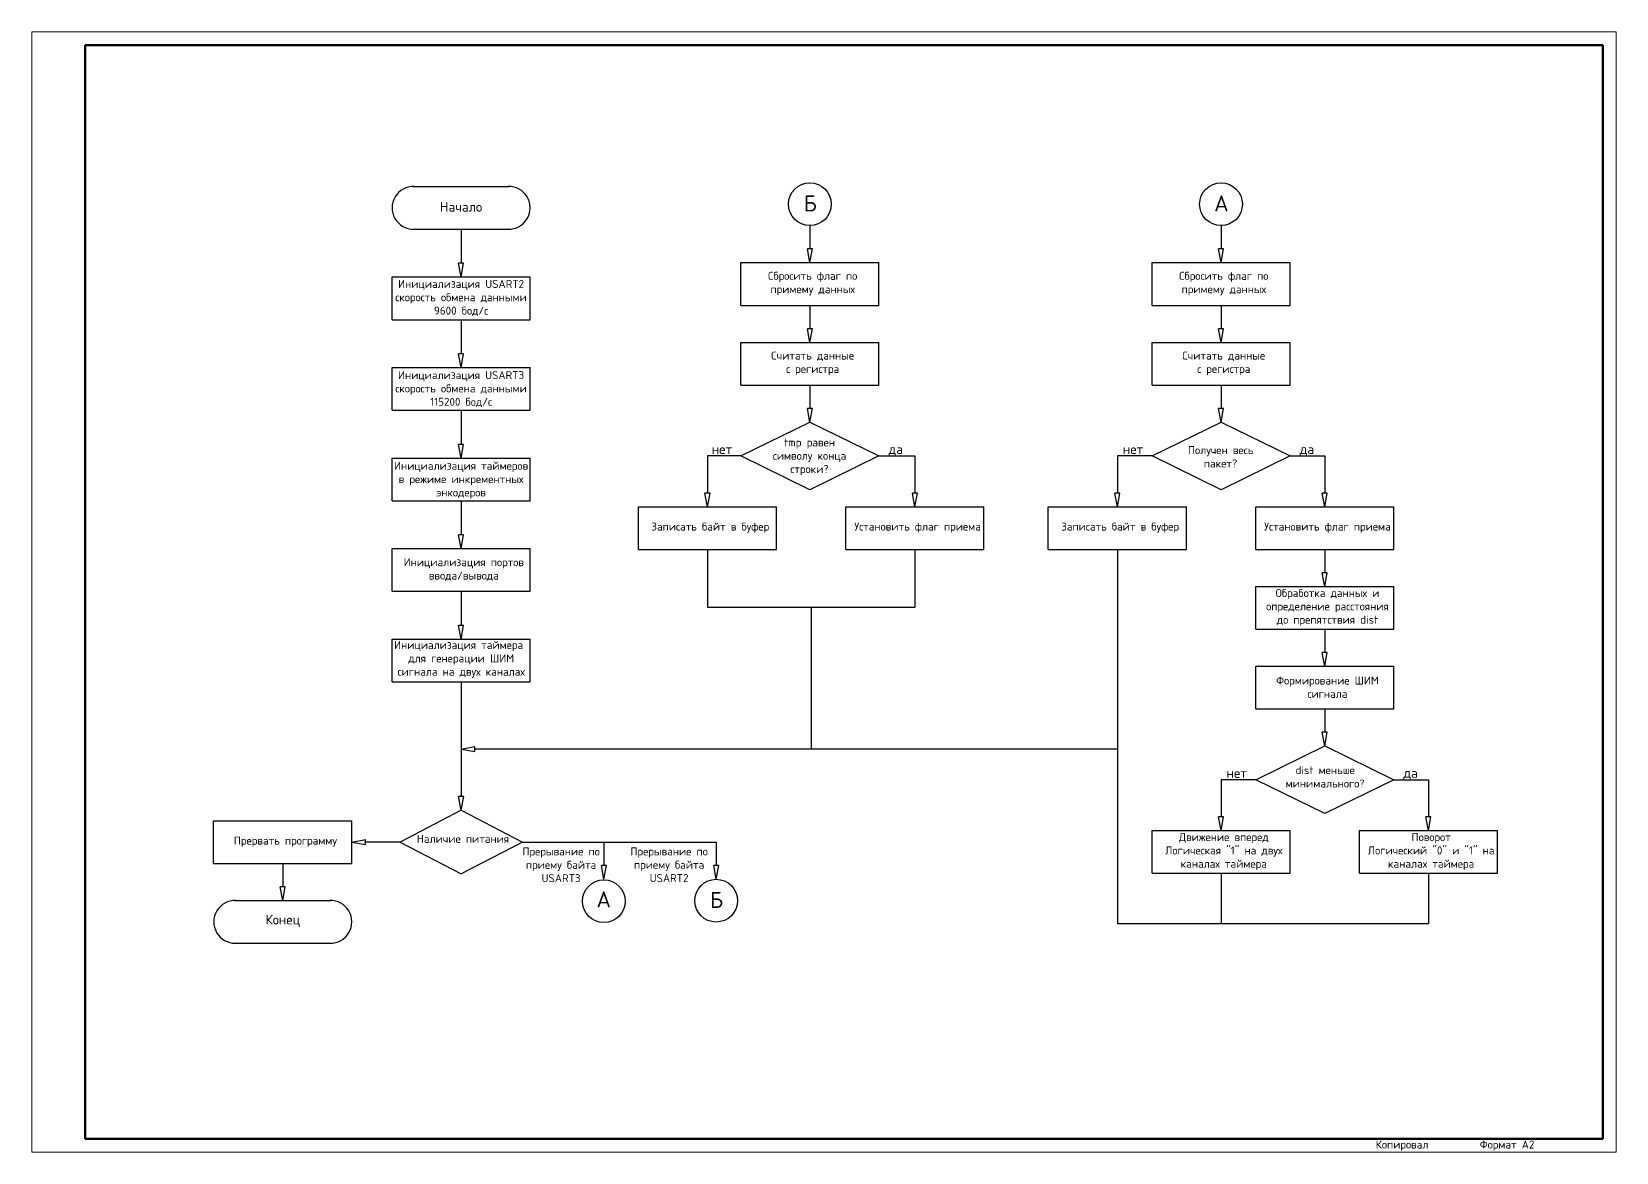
# Model space of a CAD drawing. Header units: millimetres. Extents: x -3633 to 871, y -630 to 261.
# Drawn here: x 277 to 871, y -579 to -159 of the extents above; entities that cross this region are included whole.
import ezdxf

# ---------------------------------------------------------------- set-up
doc = ezdxf.new("R2010")
doc.units = ezdxf.units.MM
for name, color, linetype, lineweight in [('border', 7, 'Continuous', 70), ('Sheet', 7, 'Continuous', 30), ('Text', 7, 'Continuous', 18)]:
    doc.layers.add(name, color=color, linetype=linetype, lineweight=lineweight)
doc.styles.add('Main', font='isocpeur.ttf', dxfattribs={"height": 3})

msp = doc.modelspace()

# ---------------------------------------------------------------- linework, layer by layer
at = {"layer": 'border', "lineweight": 18}
for p, q in [((276.528, -159.45), (573.528, -159.45)), ((276.528, -159.45), (870.528, -159.45)), ((870.528, -159.45), (276.528, -159.45)), ((276.528, -159.45), (276.528, -579.45)), ((276.528, -159.45), (276.528, -179.45)), ((870.528, -159.45), (870.528, -579.45)), ((870.528, -159.45), (870.528, -179.45)), ((870.528, -579.45), (276.528, -579.45))]:
    msp.add_line(p, q, dxfattribs=at)
at = {"layer": 'border', "lineweight": 70}
for p, q in [((296.528, -164.45), (296.528, -574.45)), ((296.528, -164.45), (865.528, -164.45)), ((865.528, -164.45), (865.528, -574.45)), ((296.528, -574.45), (578.825, -574.45)), ((578.528, -574.45), (865.528, -574.45))]:
    msp.add_line(p, q, dxfattribs=at)
at = {"layer": 'Sheet', "lineweight": 30}
for p, q in [((419.407, -217.437), (455.473, -217.437)), ((419.513, -233.467), (455.536, -233.466)), ((437.481, -233.467), (437.481, -246.244)), ((568.255, -232.131), (568.255, -240.872)), ((722.36, -232.131), (722.36, -240.872)), ((568.255, -245.996), (567.31, -240.872)), ((569.201, -240.872), (567.31, -240.872)), ((568.255, -245.996), (569.201, -240.872)), ((722.36, -245.996), (721.414, -240.872)), ((723.305, -240.872), (721.414, -240.872)), ((722.36, -245.996), (723.305, -240.872)), ((437.481, -251.368), (436.536, -246.244)), ((438.427, -246.244), (436.536, -246.244)), ((437.481, -251.368), (438.427, -246.244)), ((542.378, -245.996), (594.133, -245.996)), ((542.378, -262.025), (542.378, -245.996)), ((594.133, -262.024), (594.133, -245.996)), ((696.482, -245.996), (748.237, -245.996)), ((696.482, -262.025), (696.482, -245.996)), ((748.237, -262.024), (748.237, -245.996)), ((411.604, -251.368), (463.359, -251.368)), ((411.604, -267.398), (411.604, -251.368)), ((463.359, -267.396), (463.359, -251.368)), ((542.378, -262.025), (594.133, -262.024)), ((568.255, -262.025), (568.255, -270.765)), ((696.482, -262.025), (748.237, -262.024)), ((722.36, -262.025), (722.36, -270.765)), ((411.604, -267.398), (463.359, -267.396)), ((437.481, -267.397), (437.481, -280.175)), ((568.255, -275.889), (567.31, -270.765)), ((569.201, -270.765), (567.31, -270.765)), ((568.255, -275.889), (569.201, -270.765)), ((722.36, -275.889), (721.414, -270.765)), ((723.305, -270.765), (721.414, -270.765)), ((722.36, -275.889), (723.305, -270.765)), ((542.378, -275.889), (594.133, -275.889)), ((542.378, -291.919), (542.378, -275.889)), ((594.133, -291.917), (594.133, -275.889)), ((696.482, -275.889), (748.237, -275.889)), ((696.482, -291.919), (696.482, -275.889)), ((748.237, -291.917), (748.237, -275.889)), ((437.481, -285.299), (436.536, -280.175)), ((438.427, -280.175), (436.536, -280.175)), ((437.481, -285.299), (438.427, -280.175)), ((411.604, -285.299), (463.359, -285.299)), ((411.604, -301.328), (411.604, -285.299)), ((463.359, -301.327), (463.359, -285.299)), ((542.378, -291.919), (594.133, -291.917)), ((568.255, -291.918), (568.255, -300.659)), ((696.482, -291.919), (748.237, -291.917)), ((722.36, -291.918), (722.36, -300.659)), ((411.604, -301.328), (463.359, -301.327)), ((437.481, -301.328), (437.481, -314.105)), ((568.255, -305.783), (567.31, -300.659)), ((569.201, -300.659), (567.31, -300.659)), ((568.255, -305.783), (569.201, -300.659)), ((722.36, -305.783), (721.414, -300.659)), ((723.305, -300.659), (721.414, -300.659)), ((722.36, -305.783), (723.305, -300.659)), ((542.378, -318.461), (568.255, -305.783)), ((568.255, -305.783), (594.133, -318.46)), ((696.482, -318.461), (722.36, -305.783)), ((722.36, -305.783), (748.237, -318.46)), ((437.481, -319.229), (436.536, -314.105)), ((438.427, -314.105), (436.536, -314.105)), ((437.481, -319.229), (438.427, -314.105)), ((411.604, -319.229), (463.359, -319.229)), ((411.604, -335.259), (411.604, -319.229)), ((463.359, -335.257), (463.359, -319.229)), ((542.378, -318.461), (529.862, -318.461)), ((529.862, -318.461), (529.862, -332.348)), ((568.255, -331.139), (542.378, -318.461)), ((594.133, -318.46), (568.255, -331.139)), ((594.133, -318.46), (607.594, -318.46)), ((607.594, -318.46), (607.594, -332.347)), ((696.482, -318.461), (683.494, -318.461)), ((683.494, -318.461), (683.494, -332.348)), ((722.36, -331.139), (696.482, -318.461)), ((748.237, -318.46), (722.36, -331.139)), ((748.237, -318.46), (761.226, -318.46)), ((761.226, -318.46), (761.226, -332.347)), ((529.862, -337.472), (528.917, -332.348)), ((530.808, -332.348), (528.917, -332.348)), ((529.862, -337.472), (530.808, -332.348)), ((607.594, -337.471), (606.648, -332.347)), ((608.539, -332.347), (606.648, -332.347)), ((607.594, -337.471), (608.539, -332.347)), ((683.494, -337.472), (682.549, -332.348)), ((684.44, -332.348), (682.549, -332.348)), ((683.494, -337.472), (684.44, -332.348)), ((761.226, -337.471), (760.28, -332.347)), ((762.171, -332.347), (760.28, -332.347)), ((761.226, -337.471), (762.171, -332.347)), ((411.604, -335.259), (463.359, -335.257)), ((437.481, -335.258), (437.481, -348.036)), ((503.985, -337.472), (555.74, -337.472)), ((503.985, -353.502), (503.985, -337.472)), ((555.74, -353.5), (555.74, -337.472)), ((581.716, -337.471), (633.471, -337.471)), ((581.716, -353.501), (581.716, -337.471)), ((633.471, -353.5), (633.471, -337.471)), ((657.617, -337.472), (709.372, -337.472)), ((657.617, -353.502), (657.617, -337.472)), ((709.372, -353.5), (709.372, -337.472)), ((735.348, -337.471), (787.103, -337.471)), ((735.348, -353.501), (735.348, -337.471)), ((787.103, -353.5), (787.103, -337.471)), ((437.481, -353.16), (436.536, -348.036)), ((438.427, -348.036), (436.536, -348.036)), ((437.481, -353.16), (438.427, -348.036)), ((411.604, -353.16), (463.359, -353.16)), ((411.604, -369.189), (411.604, -353.16)), ((463.359, -369.188), (463.359, -353.16)), ((503.985, -353.502), (555.74, -353.5)), ((529.862, -353.501), (529.862, -375.074)), ((581.716, -353.501), (633.471, -353.5)), ((607.594, -353.5), (607.594, -375.073)), ((657.617, -353.502), (709.372, -353.5)), ((683.494, -353.501), (683.569, -493.881)), ((735.348, -353.501), (787.103, -353.5)), ((761.226, -353.5), (761.226, -362.241)), ((761.226, -367.365), (760.28, -362.241)), ((762.165, -362.275), (760.282, -362.25)), ((761.226, -367.365), (762.171, -362.241)), ((735.348, -367.365), (787.103, -367.365)), ((735.348, -383.395), (735.348, -367.365)), ((787.103, -383.393), (787.103, -367.365)), ((411.604, -369.189), (463.359, -369.188)), ((437.481, -369.189), (437.481, -381.966)), ((529.862, -375.074), (607.594, -375.074)), ((568.728, -375.074), (568.728, -428.347)), ((437.481, -387.09), (436.536, -381.966)), ((438.427, -381.966), (436.536, -381.966)), ((437.481, -387.09), (438.427, -381.966)), ((735.348, -383.395), (787.103, -383.393)), ((761.226, -383.394), (761.226, -392.134)), ((411.647, -387.09), (463.402, -387.09)), ((411.647, -403.12), (411.647, -387.09)), ((463.402, -403.118), (463.402, -387.09)), ((735.348, -397.258), (787.103, -397.258)), ((735.348, -413.288), (735.348, -397.258)), ((761.226, -397.258), (760.28, -392.134)), ((762.165, -392.169), (760.282, -392.144)), ((761.226, -397.258), (762.171, -392.134)), ((787.103, -413.287), (787.103, -397.258)), ((411.647, -403.12), (463.402, -403.118)), ((437.525, -403.119), (437.525, -446.14)), ((735.348, -413.288), (787.103, -413.287)), ((761.226, -413.288), (761.226, -422.028)), ((437.531, -428.347), (442.655, -427.401)), ((442.655, -429.292), (442.655, -427.401)), ((735.348, -439.83), (761.226, -427.152)), ((761.226, -427.152), (760.28, -422.028)), ((762.171, -422.028), (760.28, -422.028)), ((761.226, -427.152), (762.171, -422.028)), ((761.226, -427.152), (787.103, -439.83)), ((437.531, -428.347), (442.655, -429.292)), ((683.536, -428.347), (442.655, -428.347)), ((735.348, -439.83), (722.36, -439.83)), ((722.36, -439.83), (722.36, -453.717)), ((761.226, -452.508), (735.348, -439.83)), ((787.103, -439.83), (761.226, -452.508)), ((787.103, -439.83), (800.091, -439.83)), ((800.091, -439.83), (800.091, -453.717)), ((437.525, -451.264), (436.579, -446.14)), ((438.47, -446.14), (436.579, -446.14)), ((437.525, -451.264), (438.47, -446.14)), ((344.734, -455.174), (396.489, -455.174)), ((344.734, -471.204), (344.734, -455.174)), ((396.489, -471.203), (396.489, -455.174)), ((722.36, -458.841), (721.414, -453.717)), ((723.305, -453.717), (721.414, -453.717)), ((722.36, -458.841), (723.305, -453.717)), ((800.091, -458.841), (799.146, -453.717)), ((801.037, -453.717), (799.146, -453.717)), ((800.091, -458.841), (801.037, -453.717)), ((396.489, -463.188), (401.613, -462.243)), ((396.489, -463.188), (401.613, -464.134)), ((401.613, -464.134), (401.613, -462.243)), ((414.601, -463.188), (401.613, -463.188)), ((460.451, -463.188), (533.135, -463.188)), ((491.05, -463.188), (491.05, -471.929)), ((533.135, -463.188), (533.135, -471.929)), ((696.482, -458.841), (748.237, -458.841)), ((696.482, -474.871), (696.482, -458.841)), ((748.237, -474.87), (748.237, -458.841)), ((774.214, -458.841), (825.969, -458.841)), ((774.214, -474.87), (774.214, -458.841)), ((825.969, -474.869), (825.969, -458.841)), ((344.734, -471.204), (396.489, -471.203)), ((370.611, -471.203), (370.611, -479.944)), ((491.05, -477.053), (490.104, -471.929)), ((491.995, -471.929), (490.104, -471.929)), ((491.05, -477.053), (491.995, -471.929)), ((533.135, -477.053), (532.19, -471.929)), ((534.081, -471.929), (532.19, -471.929)), ((533.135, -477.053), (534.081, -471.929)), ((696.482, -474.871), (748.237, -474.87)), ((722.36, -474.87), (722.36, -493.881)), ((774.214, -474.87), (825.969, -474.869)), ((800.091, -474.87), (800.091, -493.881)), ((370.611, -485.068), (369.666, -479.944)), ((371.557, -479.944), (369.666, -479.944)), ((370.611, -485.068), (371.557, -479.944)), ((352.578, -485.068), (388.644, -485.068)), ((800.091, -493.881), (683.569, -493.881)), ((352.684, -501.098), (388.708, -501.096))]:
    msp.add_line(p, q, dxfattribs=at)
at = {"layer": 'Sheet'}
for p, q in [((437.525, -451.264), (414.598, -463.188)), ((437.525, -451.264), (460.451, -463.188)), ((414.598, -463.188), (437.525, -475.113)), ((460.451, -463.188), (437.525, -475.113))]:
    msp.add_line(p, q, dxfattribs=at)
at = {"layer": 'Sheet', "lineweight": 30}
for centre in [(568.255, -224.114), (568.255, -224.114), (722.36, -224.114), (722.36, -224.114), (490.989, -485.354), (533.136, -485.143), (533.136, -485.143)]:
    msp.add_circle(centre, 8.017, dxfattribs=at)
for centre, start, end in [((419.627, -225.451), 88.421805, 270.538479), ((455.349, -225.451), 268.66656, 91.65235), ((352.799, -493.082), 88.421805, 270.538479), ((388.52, -493.081), 268.66656, 91.65235)]:
    msp.add_arc(centre, 8.017, start, end, dxfattribs=at)

# ---------------------------------------------------------------- texts
at = {"layer": 'border', "char_height": 3, "attachment_point": 5, "style": 'Main'}
for s, width, insert in [('\\pxqc;                  Копировал ', 70, (773.028, -576.95)), ('\\pxql;  Формат A2', 40.02094, (835.528, -576.95))]:
    msp.add_mtext_dynamic_manual_height_columns(s, width=width, gutter_width=15, heights=[0], dxfattribs=dict(at, insert=insert))
at = {"layer": 'Text', "lineweight": 70, "attachment_point": 5, "style": 'Main'}
for s, width, heights, insert, char_height in [('Начало', 54, [0], (437.481, -225.113), 3.6), ('Б', 4.83828, [0], (568.377, -223.811), 6), ('А', 4.83828, [0], (722.482, -223.811), 6), ('\\pxqc;Сбросить флаг по \\Pпримему данных', 54, [13.329], (569.279, -253.861), 3), ('\\pxqc;Сбросить флаг по \\Pпримему данных', 54, [13.329], (723.383, -253.861), 3), ('\\pxqc;Инициализация USART2 скорость обмена данными 9600 бод/с ', 54, [0], (437.481, -259.234), 3), ('\\pxqc;Считать данные \\Pс регистра ', 54, [0], (569.279, -283.755), 3), ('\\pxqc;Считать данные \\Pс регистра ', 54, [0], (723.383, -283.755), 3), ('\\pxqc;Инициализация USART3 скорость обмена данными 115200 бод/с ', 54, [0], (437.481, -293.412), 3), ('\\pxqc;tmp равен \\Pсимволу конца \\Pстроки?', 29.91307, [0], (568.104, -318.785), 3), ('\\pxqc;Получен весь пакет?', 29.91307, [0], (722.208, -318.785), 3), ('\\pxqc;Инициализация таймеров \\Pв режиме инкрементных энкодеров', 54, [0], (437.481, -327.555), 3), ('\\pxqc;Записать байт в буфер', 54, [0], (530.886, -345.338), 3), ('\\pxqc;Установить флаг приема', 54, [0], (608.617, -345.337), 3), ('\\pxqc;Записать байт в буфер', 54, [0], (684.518, -345.338), 3), ('\\pxqc;Установить флаг приема', 54, [0], (762.249, -345.337), 3), ('\\pxqc;Инициализация портов ввода/вывода', 48.0676, [0], (438.505, -361.025), 3), ('\\pxqc;Обработка данных и определение расстояния до препятствия dist', 48.0676, [13.9], (762.249, -375.231), 3), ('\\pxqc;Инициализация таймера  для генерации ШИМ\\Pсигнала на двух каналах ', 54, [0], (437.525, -394.72), 3), ('\\pxqc;Формирование ШИМ сигнала', 48.0676, [13.9], (762.249, -405.124), 3), ('dist меньше минимального?', 29.91307, [0], (761.401, -438.723), 3), ('\\pxqc;Прервать программу', 54, [0], (371.635, -463.04), 3), ('Наличие питания', 54, [0], (438.195, -461.971), 3), ('\\pxqc;Движение вперед\\P\\pq*;Логическая "1" на двух каналах таймера', 48.0676, [23.212], (723.383, -466.707), 3), ('\\pxqc;Поворот\\PЛогический "0" и "1" на каналах таймера  ', 48.0676, [21.854], (801.115, -466.706), 3), ('\\pxqc;Прерывание по приему байта\\PUSART3\\P ', 30.14162, [0], (474.969, -474.211), 3), ('\\pxqc;Прерывание по приему байта\\PUSART2', 30.14162, [0], (515.466, -471.688), 3), ('А', 4.83828, [0], (490.953, -484.674), 6), ('Б', 4.83828, [0], (533.258, -484.84), 6), ('Конец', 54, [0], (370.652, -492.743), 3.6)]:
    msp.add_mtext_dynamic_manual_height_columns(s, width=width, gutter_width=18, heights=heights, dxfattribs=dict(at, insert=insert, char_height=char_height))
at = {"layer": 'Text', "char_height": 3.6, "width": 4.82814, "attachment_point": 1, "style": 'Main'}
for s, insert in [('нет', (531.459, -314.161)), ('да', (597.739, -314.13)), ('нет', (685.563, -314.161)), ('да', (751.844, -314.13)), ('нет', (724.429, -435.53)), ('да', (790.709, -435.499))]:
    msp.add_mtext(s, dxfattribs=dict(at, insert=insert))

doc.saveas('drawing.dxf')
